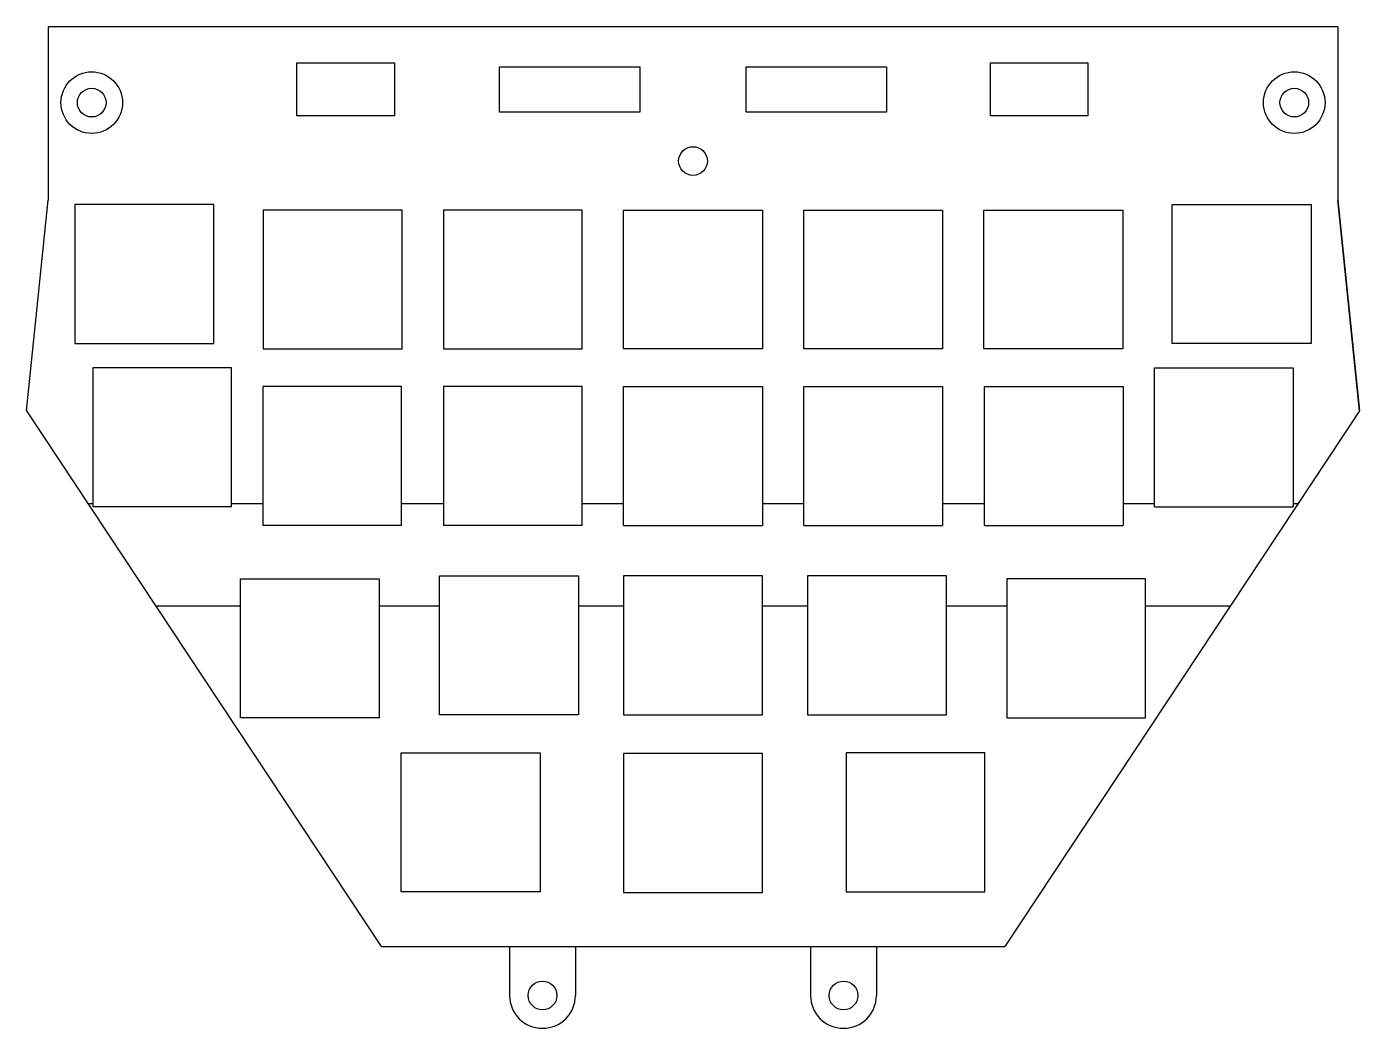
# Model space of a CAD drawing. Header units: inches. Extents: x 0 to 5.57, y -4.18 to 0.
import ezdxf

# ---------------------------------------------------------------- set-up
doc = ezdxf.new("R2010")
doc.units = ezdxf.units.IN
doc.header["$MEASUREMENT"] = 0

msp = doc.modelspace()

# ---------------------------------------------------------------- linework, layer by layer
at = {"color": 7, "linetype": 'Continuous', "lineweight": 25}
for p, q in [((5.4763, 0), (0.0898, 0)), ((0.0898, 0), (0.0898, -0.7236)), ((5.4763, 0), (5.4763, -0.7236)), ((1.1283, -0.3725), (1.1283, -0.1515)), ((1.1283, -0.1515), (1.5363, -0.1515)), ((1.5363, -0.1515), (1.5363, -0.3725)), ((4.0258, -0.3725), (4.0258, -0.1515)), ((4.0258, -0.1515), (4.4323, -0.1515)), ((4.4323, -0.1515), (4.4323, -0.3725)), ((1.9743, -0.357), (1.9743, -0.167)), ((1.9743, -0.167), (2.5613, -0.167)), ((2.5613, -0.167), (2.5613, -0.357)), ((3.0048, -0.357), (3.0048, -0.167)), ((3.0048, -0.167), (3.5918, -0.167)), ((3.5918, -0.167), (3.5918, -0.357)), ((1.5363, -0.3725), (1.1283, -0.3725)), ((2.5613, -0.357), (1.9743, -0.357)), ((3.5918, -0.357), (3.0048, -0.357)), ((4.4323, -0.3725), (4.0258, -0.3725)), ((0, -1.6035), (0.0898, -0.7236)), ((5.5661, -1.6035), (5.4763, -0.7236)), ((5.4763, -0.7236), (5.5661, -1.6026)), ((0.7815, -0.7425), (0.2016, -0.7425)), ((0.2016, -0.7425), (0.2016, -1.3225)), ((0.7815, -1.3225), (0.7815, -0.7425)), ((1.568, -0.7655), (0.988, -0.7655)), ((0.988, -0.7655), (0.988, -1.3455)), ((1.568, -1.3455), (1.568, -0.7655)), ((2.3205, -0.7655), (1.7406, -0.7655)), ((1.7406, -0.7655), (1.7406, -1.3455)), ((2.3205, -1.3455), (2.3205, -0.7655)), ((2.4931, -0.7655), (3.073, -0.7655)), ((2.4931, -1.3455), (2.4931, -0.7655)), ((3.073, -0.7655), (3.073, -1.3455)), ((3.2456, -0.7655), (3.8255, -0.7655)), ((3.2456, -1.3455), (3.2456, -0.7655)), ((3.8255, -0.7655), (3.8255, -1.3455)), ((3.9981, -0.7655), (4.5781, -0.7655)), ((3.9981, -1.3455), (3.9981, -0.7655)), ((4.5781, -0.7655), (4.5781, -1.3455)), ((4.7846, -0.7425), (5.3646, -0.7425)), ((4.7846, -1.3225), (4.7846, -0.7425)), ((5.3646, -0.7425), (5.3646, -1.3225)), ((0.2016, -1.3225), (0.7815, -1.3225)), ((5.3646, -1.3225), (4.7846, -1.3225)), ((0.988, -1.3455), (1.568, -1.3455)), ((1.7406, -1.3455), (2.3205, -1.3455)), ((3.073, -1.3455), (2.4931, -1.3455)), ((3.8255, -1.3455), (3.2456, -1.3455)), ((4.5781, -1.3455), (3.9981, -1.3455)), ((0.856, -1.424), (0.2761, -1.424)), ((0.2761, -1.424), (0.2761, -2.004)), ((0.856, -2.004), (0.856, -1.424)), ((4.71, -1.424), (5.29, -1.424)), ((4.71, -2.004), (4.71, -1.424)), ((5.29, -1.424), (5.29, -2.004)), ((1.566, -1.502), (0.986, -1.502)), ((0.986, -1.502), (0.986, -2.082)), ((1.566, -2.082), (1.566, -1.502)), ((2.3205, -1.502), (1.7406, -1.502)), ((1.7406, -1.502), (1.7406, -2.082)), ((2.3205, -2.082), (2.3205, -1.502)), ((2.4931, -1.502), (3.073, -1.502)), ((2.4931, -2.082), (2.4931, -1.502)), ((3.073, -1.502), (3.073, -2.082)), ((3.2456, -1.502), (3.8255, -1.502)), ((3.2456, -2.082), (3.2456, -1.502)), ((3.8255, -1.502), (3.8255, -2.082)), ((4, -1.502), (4.58, -1.502)), ((4, -2.082), (4, -1.502)), ((4.58, -1.502), (4.58, -2.082)), ((0, -1.6026), (0.0001, -1.6026)), ((0, -1.6026), (0.0001, -1.6027)), ((0, -1.6035), (1.4803, -3.84)), ((5.5661, -1.6035), (4.0858, -3.84)), ((5.5661, -1.6026), (5.566, -1.6026)), ((5.5661, -1.6026), (5.566, -1.6027)), ((0.2761, -1.9918), (0.257, -1.9918)), ((0.986, -1.9918), (0.856, -1.9918)), ((1.7406, -1.9918), (1.566, -1.9918)), ((2.4931, -1.9918), (2.3205, -1.9918)), ((3.2456, -1.9918), (3.073, -1.9918)), ((4, -1.9918), (3.8255, -1.9918)), ((4.71, -1.9918), (4.58, -1.9918)), ((5.3091, -1.9918), (5.29, -1.9918)), ((0.856, -2.004), (0.2761, -2.004)), ((4.71, -2.004), (5.29, -2.004)), ((1.566, -2.082), (0.986, -2.082)), ((2.3205, -2.082), (1.7406, -2.082)), ((2.4931, -2.082), (3.073, -2.082)), ((3.2456, -2.082), (3.8255, -2.082)), ((4, -2.082), (4.58, -2.082)), ((0.8925, -2.305), (1.4726, -2.305)), ((0.8925, -2.885), (0.8925, -2.305)), ((1.4726, -2.305), (1.4726, -2.885)), ((1.7246, -2.293), (2.3045, -2.293)), ((1.7246, -2.873), (1.7246, -2.293)), ((2.3045, -2.293), (2.3045, -2.873)), ((3.073, -2.293), (2.4931, -2.293)), ((2.4931, -2.293), (2.4931, -2.873)), ((3.073, -2.873), (3.073, -2.293)), ((3.8415, -2.293), (3.2616, -2.293)), ((3.2616, -2.293), (3.2616, -2.873)), ((3.8415, -2.873), (3.8415, -2.293)), ((4.6735, -2.305), (4.0935, -2.305)), ((4.0935, -2.305), (4.0935, -2.885)), ((4.6735, -2.885), (4.6735, -2.305)), ((0.8925, -2.4193), (0.54, -2.4193)), ((1.7246, -2.4193), (1.4726, -2.4193)), ((2.4931, -2.4193), (2.3045, -2.4193)), ((3.2616, -2.4193), (3.073, -2.4193)), ((4.0935, -2.4193), (3.8415, -2.4193)), ((5.0261, -2.4193), (4.6735, -2.4193)), ((1.4726, -2.885), (0.8925, -2.885)), ((2.3045, -2.873), (1.7246, -2.873)), ((2.4931, -2.873), (3.073, -2.873)), ((3.2616, -2.873), (3.8415, -2.873)), ((4.0935, -2.885), (4.6735, -2.885)), ((1.564, -3.031), (2.1441, -3.031)), ((1.564, -3.611), (1.564, -3.031)), ((2.1441, -3.031), (2.1441, -3.611)), ((3.073, -3.034), (2.4931, -3.034)), ((2.4931, -3.034), (2.4931, -3.614)), ((3.073, -3.614), (3.073, -3.034)), ((4.002, -3.031), (3.4221, -3.031)), ((3.4221, -3.031), (3.4221, -3.611)), ((4.002, -3.611), (4.002, -3.031)), ((2.1441, -3.611), (1.564, -3.611)), ((2.4931, -3.614), (3.073, -3.614)), ((3.4221, -3.611), (4.002, -3.611)), ((1.4803, -3.84), (4.0858, -3.84)), ((2.0173, -3.84), (2.0173, -4.0442)), ((2.2918, -3.84), (2.2918, -4.0442)), ((3.2743, -3.84), (3.2743, -4.0442)), ((3.5488, -3.84), (3.5488, -4.0442))]:
    msp.add_line(p, q, dxfattribs=at)
for centre, radius in [((0.2718, -0.317), 0.1285), ((5.2943, -0.317), 0.1285), ((0.2718, -0.317), 0.06), ((5.2943, -0.317), 0.06), ((2.783, -0.561), 0.06), ((2.1545, -4.0442), 0.06), ((3.4116, -4.0442), 0.06)]:
    msp.add_circle(centre, radius, dxfattribs=at)
for centre in [(2.1545, -4.0442), (3.4116, -4.0442)]:
    msp.add_arc(centre, 0.1373, 180, 0, dxfattribs=at)

doc.saveas('drawing.dxf')
